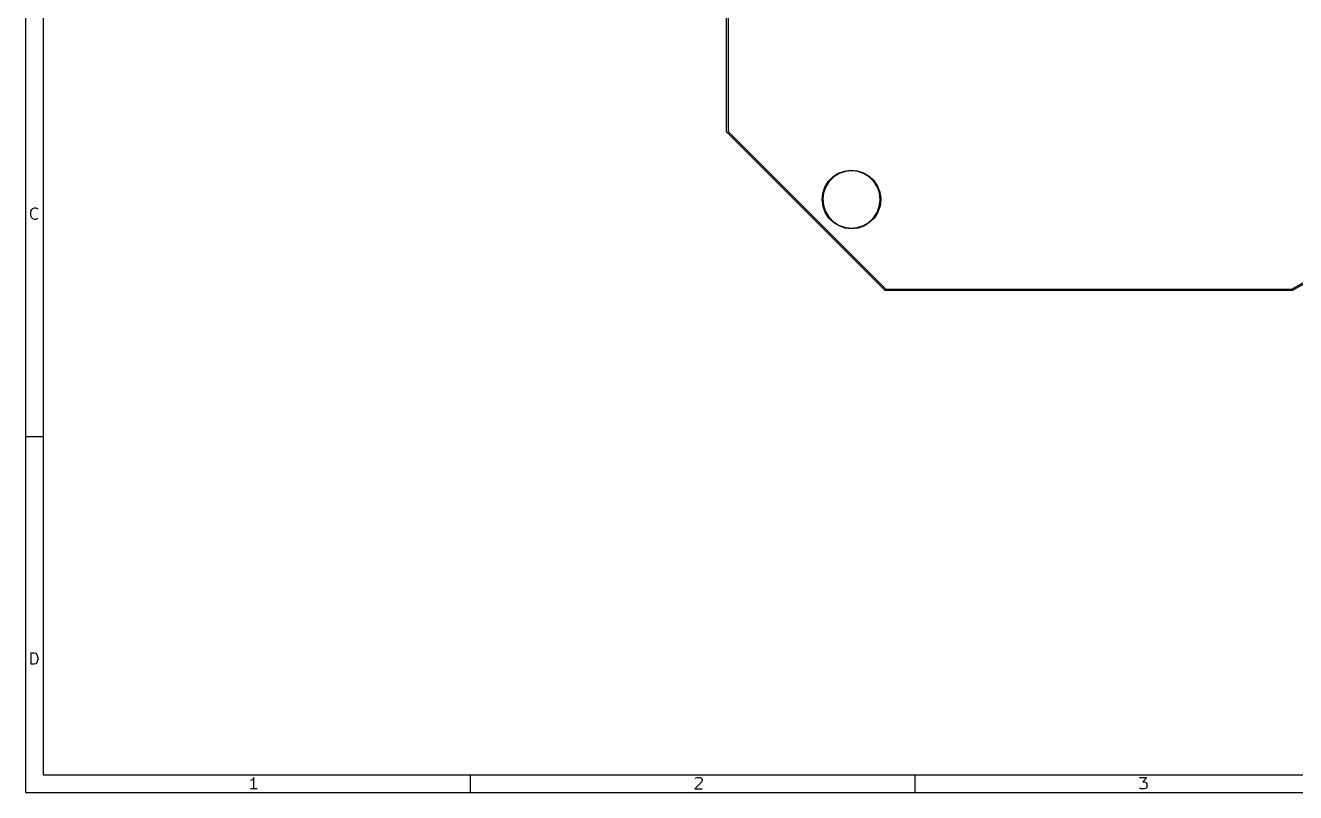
# Model space of a CAD drawing. Extents: x 10 to 287, y -200 to -10.
# Drawn here: x 10 to 152.8, y -200 to -113.8 of the extents above; entities that cross this region are included whole.
import ezdxf

# ---------------------------------------------------------------- set-up
doc = ezdxf.new("R2010")
doc.units = 0
doc.header["$MEASUREMENT"] = 0
doc.layers.add('BLACK', color=7, linetype='CONTINUOUS')

msp = doc.modelspace()

# ---------------------------------------------------------------- linework, layer by layer
at = {"layer": 'BLACK', "linetype": 'CONTINUOUS'}
for p, q in [((10, -10), (10, -200.007)), ((12, -12), (12, -198.007)), ((88.8, -125.739), (88.8, -110.59)), ((89, -110.481), (89, -125.724)), ((152.38, -143.435), (203.1, -114.271)), ((203.179, -114.399), (152.438, -143.575)), ((88.8046, -125.765), (88.8, -125.739)), ((88.8222, -125.795), (88.8046, -125.765)), ((88.8492, -125.818), (88.8222, -125.795)), ((88.8824, -125.83), (88.8492, -125.818)), ((88.8939, -125.83), (88.8824, -125.83)), ((106.625, -143.561), (88.8939, -125.83)), ((89, -125.724), (106.711, -143.435)), ((99.8789, -131.968), (100.259, -131.34)), ((100.371, -131.312), (99.9813, -131.916)), ((100.259, -131.34), (100.77, -130.811)), ((100.884, -130.809), (100.371, -131.312)), ((100.77, -130.811), (101.384, -130.409)), ((101.497, -130.432), (100.884, -130.809)), ((101.384, -130.409), (102.073, -130.153)), ((102.177, -130.2), (101.497, -130.432)), ((102.073, -130.153), (102.801, -130.056)), ((102.893, -130.125), (102.177, -130.2)), ((102.801, -130.056), (103.533, -130.122)), ((103.606, -130.21), (102.893, -130.125)), ((103.533, -130.122), (104.231, -130.349)), ((104.284, -130.451), (103.606, -130.21)), ((104.231, -130.349), (104.862, -130.725)), ((104.891, -130.837), (104.284, -130.451)), ((104.862, -130.725), (105.394, -131.232)), ((105.397, -131.347), (104.891, -130.837)), ((105.394, -131.232), (105.801, -131.844)), ((105.778, -131.957), (105.397, -131.347)), ((99.5753, -133.396), (99.647, -132.665)), ((99.7354, -132.592), (99.6453, -133.305)), ((99.647, -132.665), (99.8789, -131.968)), ((99.9813, -131.916), (99.7354, -132.592)), ((106.015, -132.636), (105.778, -131.957)), ((105.801, -131.844), (106.061, -132.531)), ((106.095, -133.35), (106.015, -132.636)), ((106.061, -132.531), (106.164, -133.258)), ((99.6674, -134.125), (99.5753, -133.396)), ((99.6453, -133.305), (99.7155, -134.021)), ((99.9186, -134.815), (99.6674, -134.125)), ((99.7155, -134.021), (99.9424, -134.703)), ((105.738, -134.824), (105.994, -134.152)), ((106.083, -134.08), (105.842, -134.774)), ((105.994, -134.152), (106.094, -133.44)), ((106.165, -133.35), (106.083, -134.08)), ((106.094, -133.44), (106.095, -133.35)), ((106.164, -133.258), (106.165, -133.35)), ((10.5976, -134.845), (10.6595, -134.598)), ((10.5976, -135.031), (10.5976, -134.845)), ((10.6595, -135.279), (10.5976, -135.031)), ((10.6595, -134.598), (10.7214, -134.474)), ((10.7214, -135.402), (10.6595, -135.279)), ((10.7214, -134.474), (10.8452, -134.35)), ((10.8452, -135.526), (10.7214, -135.402)), ((10.8452, -134.35), (11.031, -134.288)), ((11.031, -135.588), (10.8452, -135.526)), ((11.031, -134.288), (11.1548, -134.288)), ((11.1548, -135.588), (11.031, -135.588)), ((11.1548, -134.288), (11.3405, -134.35)), ((11.3405, -135.526), (11.1548, -135.588)), ((11.3405, -134.35), (11.4024, -134.412)), ((11.4024, -135.464), (11.3405, -135.526)), ((100.317, -135.433), (99.9186, -134.815)), ((99.9424, -134.703), (100.315, -135.318)), ((100.315, -135.318), (100.814, -135.835)), ((100.841, -135.946), (100.317, -135.433)), ((104.82, -135.919), (105.34, -135.423)), ((105.452, -135.397), (104.935, -135.918)), ((105.34, -135.423), (105.738, -134.824)), ((105.842, -134.774), (105.452, -135.397)), ((100.814, -135.835), (101.416, -136.229)), ((101.467, -136.331), (100.841, -135.946)), ((101.416, -136.229), (102.09, -136.479)), ((102.162, -136.568), (101.467, -136.331)), ((102.09, -136.479), (102.802, -136.574)), ((102.893, -136.645), (102.162, -136.568)), ((102.802, -136.574), (103.518, -136.509)), ((103.622, -136.558), (102.893, -136.645)), ((103.518, -136.509), (104.202, -136.287)), ((104.314, -136.312), (103.622, -136.558)), ((104.202, -136.287), (104.82, -135.919)), ((104.935, -135.918), (104.314, -136.312)), ((106.631, -143.568), (106.625, -143.561)), ((106.64, -143.573), (106.631, -143.568)), ((106.648, -143.579), (106.64, -143.573)), ((106.651, -143.58), (106.648, -143.579)), ((106.654, -143.582), (106.651, -143.58)), ((106.664, -143.583), (106.654, -143.582)), ((106.673, -143.586), (106.664, -143.583)), ((106.683, -143.585), (106.673, -143.586)), ((152.401, -143.585), (106.683, -143.585)), ((106.711, -143.435), (152.38, -143.435)), ((152.413, -143.585), (152.401, -143.585)), ((152.419, -143.583), (152.413, -143.585)), ((152.426, -143.582), (152.419, -143.583)), ((152.438, -143.575), (152.426, -143.582)), ((10, -160), (12, -160)), ((10.6595, -185.588), (10.6595, -184.288)), ((10.6595, -184.288), (10.969, -184.288)), ((10.969, -185.588), (10.6595, -185.588)), ((10.969, -184.288), (11.1548, -184.35)), ((11.1548, -185.526), (10.969, -185.588)), ((11.1548, -184.35), (11.2786, -184.474)), ((11.2786, -185.402), (11.1548, -185.526)), ((11.2786, -184.474), (11.3405, -184.598)), ((11.3405, -185.279), (11.2786, -185.402)), ((11.3405, -184.598), (11.4024, -184.845)), ((11.4024, -185.031), (11.3405, -185.279)), ((11.4024, -184.845), (11.4024, -185.031)), ((12, -198.007), (285.002, -198.007)), ((35.5702, -198.481), (35.4464, -198.605)), ((35.694, -198.295), (35.5702, -198.481)), ((35.694, -199.595), (35.694, -198.295)), ((60, -198.007), (60, -200.007)), ((85.3226, -198.419), (85.3845, -198.357)), ((85.3845, -198.357), (85.5083, -198.295)), ((85.5083, -198.295), (85.8179, -198.295)), ((85.8179, -198.295), (85.9417, -198.357)), ((85.9417, -198.357), (86.0036, -198.419)), ((86.0036, -198.419), (86.0655, -198.543)), ((110, -198.007), (110, -200.007)), ((135.261, -198.295), (136.065, -198.295)), ((136.065, -198.295), (135.632, -198.791)), ((35.4464, -198.605), (35.3226, -198.667)), ((36.0655, -199.595), (35.3226, -199.595)), ((86.0036, -198.852), (85.2607, -199.595)), ((85.2607, -199.595), (86.0655, -199.595)), ((86.0655, -198.667), (86.0036, -198.852)), ((86.0655, -198.543), (86.0655, -198.667)), ((135.323, -199.533), (135.261, -199.471)), ((135.446, -199.595), (135.323, -199.533)), ((135.818, -199.595), (135.446, -199.595)), ((135.632, -198.791), (135.818, -198.791)), ((135.818, -198.791), (135.942, -198.852)), ((135.942, -199.533), (135.818, -199.595)), ((135.942, -198.852), (136.004, -198.914)), ((136.004, -199.471), (135.942, -199.533)), ((136.004, -198.914), (136.065, -199.038)), ((136.065, -199.348), (136.004, -199.471)), ((136.065, -199.038), (136.065, -199.348)), ((10, -200.007), (287.002, -200.007))]:
    msp.add_line(p, q, dxfattribs=at)

doc.saveas('drawing.dxf')
